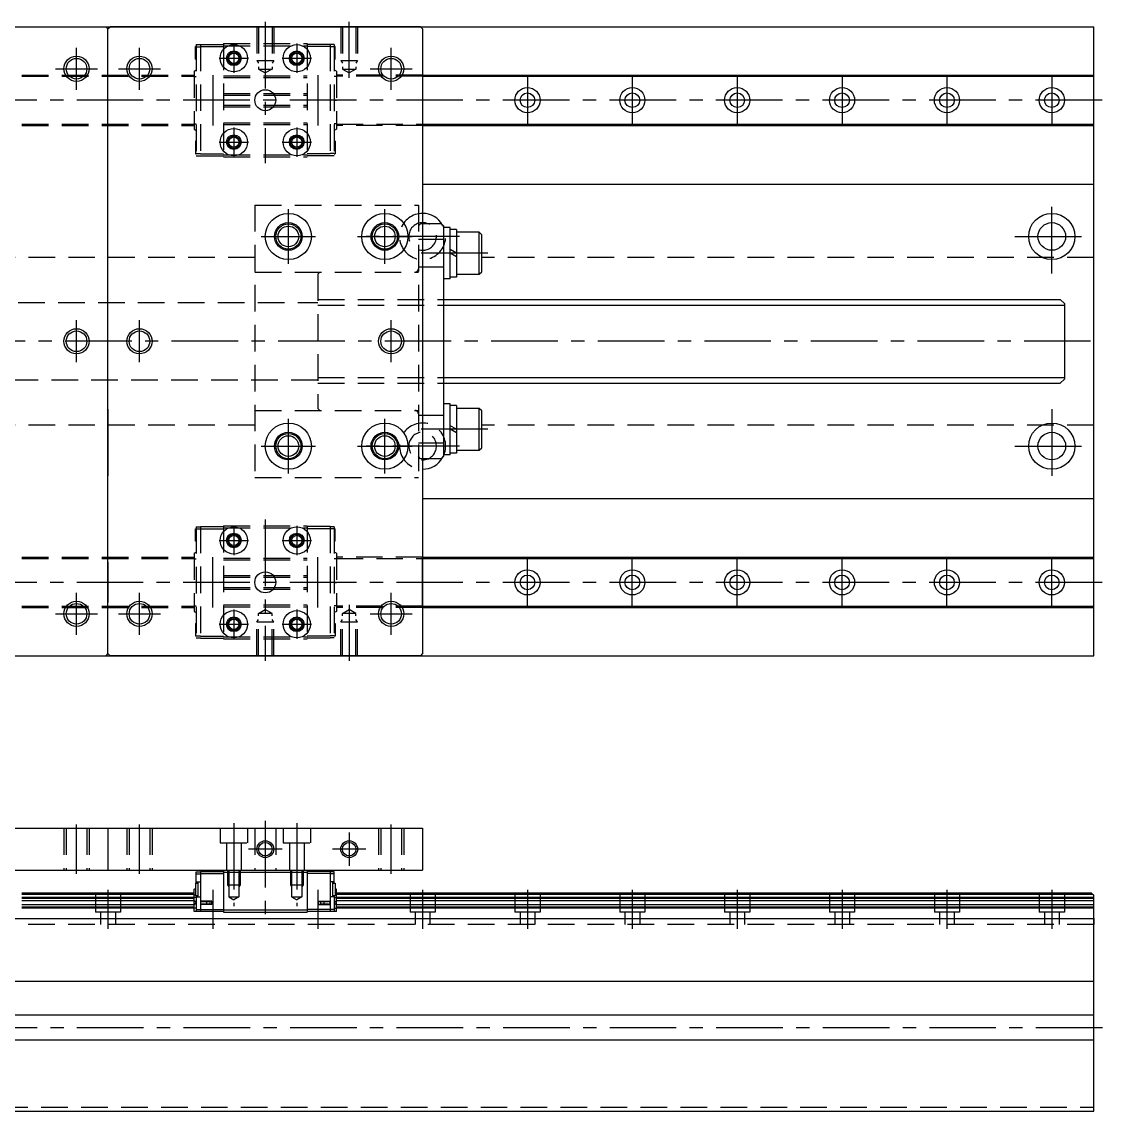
# Model space of a CAD drawing. Extents: x -2 to 827, y -8 to 277.
# Drawn here: x 568.3 to 826.6, y 17.5 to 277.3 of the extents above; entities that cross this region are included whole.
import ezdxf

# ---------------------------------------------------------------- set-up
doc = ezdxf.new("R2010")
doc.units = 0
doc.header["$LTSCALE"] = 0.5
doc.linetypes.add('CENTER', pattern=[50.8, 31.75, -6.35, 6.35, -6.35])
doc.linetypes.add('DASHED', pattern=[19.05, 12.7, -6.35])
for name, color, linetype in [('MSM_CENTER', 1, 'CENTER'), ('MSM_CONTINUOUS', 7, 'CONTINUOUS'), ('MSM_DASHED', 4, 'DASHED'), ('MSM_NARROW', 5, 'CONTINUOUS')]:
    doc.layers.add(name, color=color, linetype=linetype)

msp = doc.modelspace()

# ---------------------------------------------------------------- linework, layer by layer
at = {"layer": 'MSM_CENTER'}
for p, q in [((626.36, 277.34), (626.36, 243.64)), ((646.36, 264.01), (646.36, 277.34)), ((581.36, 261.14), (581.36, 271.14)), ((596.36, 261.14), (596.36, 271.14)), ((618.86, 272.14), (618.86, 265.14)), ((633.86, 272.14), (633.86, 265.14)), ((656.36, 261.14), (656.36, 271.14)), ((615.36, 268.64), (622.36, 268.64)), ((630.36, 268.64), (637.36, 268.64)), ((576.36, 266.14), (586.36, 266.14)), ((591.36, 266.14), (601.36, 266.14)), ((651.36, 266.14), (661.36, 266.14)), ((588.86, 253.84), (588.86, 263.44)), ((613.86, 264.64), (613.86, 252.64)), ((638.86, 264.64), (638.86, 252.64)), ((663.86, 264.64), (663.86, 252.64)), ((688.86, 264.64), (688.86, 252.64)), ((713.86, 264.64), (713.86, 252.64)), ((738.86, 264.64), (738.86, 252.64)), ((763.86, 264.64), (763.86, 252.64)), ((788.86, 264.64), (788.86, 252.64)), ((813.86, 264.64), (813.86, 252.64)), ((825.88, 258.64), (349.83, 258.64)), ((618.86, 252.14), (618.86, 245.14)), ((633.86, 252.14), (633.86, 245.14)), ((615.36, 248.64), (622.36, 248.64)), ((630.36, 248.64), (637.36, 248.64)), ((588.86, 217.34), (588.86, 234.94)), ((813.86, 217.34), (813.86, 234.94)), ((631.86, 219.64), (631.86, 232.64)), ((654.86, 219.64), (654.86, 232.64)), ((625.36, 226.14), (638.36, 226.14)), ((648.36, 226.14), (661.36, 226.14)), ((672.66, 226.14), (648.36, 226.14)), ((805.06, 226.14), (822.66, 226.14)), ((679.38, 222.14), (660.86, 222.14)), ((581.36, 196.14), (581.36, 206.14)), ((596.36, 196.14), (596.36, 206.14)), ((656.36, 196.14), (656.36, 206.14)), ((823.11, 201.14), (236.86, 201.14)), ((588.86, 184.94), (588.86, 167.34)), ((813.86, 184.94), (813.86, 167.34)), ((631.86, 169.64), (631.86, 182.64)), ((654.86, 169.64), (654.86, 182.64)), ((679.38, 180.14), (660.86, 180.14)), ((625.36, 176.14), (638.36, 176.14)), ((648.36, 176.14), (661.36, 176.14)), ((672.66, 176.14), (648.36, 176.14)), ((805.06, 176.14), (822.66, 176.14)), ((626.36, 158.64), (626.36, 124.93)), ((618.86, 157.14), (618.86, 150.14)), ((633.86, 157.14), (633.86, 150.14)), ((615.36, 153.64), (622.36, 153.64)), ((630.36, 153.64), (637.36, 153.64)), ((588.86, 148.44), (588.86, 138.84)), ((613.86, 137.64), (613.86, 149.64)), ((638.86, 137.64), (638.86, 149.64)), ((663.86, 137.64), (663.86, 149.64)), ((688.86, 137.64), (688.86, 149.64)), ((713.86, 137.64), (713.86, 149.64)), ((738.86, 137.64), (738.86, 149.64)), ((763.86, 137.64), (763.86, 149.64)), ((788.86, 137.64), (788.86, 149.64)), ((813.86, 137.64), (813.86, 149.64)), ((825.88, 143.64), (349.83, 143.64)), ((581.36, 131.14), (581.36, 141.14)), ((596.36, 131.14), (596.36, 141.14)), ((656.36, 131.14), (656.36, 141.14)), ((646.36, 138.27), (646.36, 124.93)), ((576.36, 136.14), (586.36, 136.14)), ((591.36, 136.14), (601.36, 136.14)), ((618.86, 137.14), (618.86, 130.14)), ((633.86, 137.14), (633.86, 130.14)), ((651.36, 136.14), (661.36, 136.14)), ((615.36, 133.64), (622.36, 133.64)), ((630.36, 133.64), (637.36, 133.64)), ((581.36, 74.12), (581.36, 85.88)), ((596.36, 74.12), (596.36, 85.88)), ((618.86, 86.23), (618.86, 66.42)), ((626.36, 86.75), (626.36, 63.5)), ((633.86, 86.23), (633.86, 66.42)), ((656.36, 74.12), (656.36, 85.88)), ((646.36, 84), (646.36, 76)), ((630.36, 80), (622.36, 80)), ((650.36, 80), (642.36, 80)), ((588.86, 70.32), (588.86, 60.98)), ((613.86, 70.32), (613.86, 60.98)), ((638.86, 70.32), (638.86, 60.98)), ((663.86, 70.32), (663.86, 60.98)), ((688.86, 70.32), (688.86, 60.98)), ((713.86, 70.32), (713.86, 60.98)), ((738.86, 70.32), (738.86, 60.98)), ((763.86, 70.32), (763.86, 60.98)), ((788.86, 70.32), (788.86, 60.98)), ((813.86, 70.32), (813.86, 60.98)), ((352.87, 37.5), (826.59, 37.5))]:
    msp.add_line(p, q, dxfattribs=at)
at = {"layer": 'MSM_CONTINUOUS'}
for p, q in [((343.86, 276.14), (823.86, 276.14)), ((514.36, 276.14), (588.36, 276.14)), ((588.86, 275.64), (588.36, 276.14)), ((588.86, 275.64), (589.36, 276.14)), ((588.86, 126.64), (588.86, 275.64)), ((663.36, 276.14), (589.36, 276.14)), ((663.86, 275.64), (663.36, 276.14)), ((663.86, 275.64), (663.86, 126.64)), ((823.86, 126.14), (823.86, 276.14)), ((663.86, 264.64), (823.86, 264.64)), ((663.86, 264.34), (823.86, 264.34)), ((663.86, 252.94), (823.86, 252.94)), ((663.86, 252.64), (823.86, 252.64)), ((663.86, 238.64), (823.86, 238.64)), ((668.36, 229.14), (663.86, 229.14)), ((668.36, 229.14), (668.86, 228.64)), ((668.86, 228.64), (668.86, 173.64)), ((670.46, 228.24), (668.86, 228.24)), ((670.46, 216.04), (670.46, 228.24)), ((671.96, 227.84), (670.46, 227.84)), ((671.96, 227.84), (671.96, 216.44)), ((677.36, 227.14), (671.96, 227.14)), ((677.96, 226.54), (677.36, 227.14)), ((677.36, 217.14), (677.36, 227.14)), ((677.96, 217.74), (677.96, 226.54)), ((671.96, 222.14), (670.46, 223)), ((671.96, 221.27), (670.46, 222.14)), ((670.46, 216.04), (668.86, 216.04)), ((671.96, 216.44), (670.46, 216.44)), ((671.96, 217.14), (677.36, 217.14)), ((677.36, 217.14), (677.96, 217.74)), ((668.86, 211.14), (815.86, 211.14)), ((815.86, 211.14), (816.86, 210.14)), ((816.86, 210.14), (816.86, 192.14)), ((668.86, 191.14), (815.86, 191.14)), ((816.86, 192.14), (815.86, 191.14)), ((670.46, 186.24), (668.86, 186.24)), ((670.46, 174.04), (670.46, 186.24)), ((671.96, 185.84), (670.46, 185.84)), ((671.96, 185.84), (671.96, 174.44)), ((677.36, 185.14), (671.96, 185.14)), ((677.96, 184.54), (677.36, 185.14)), ((677.36, 175.14), (677.36, 185.14)), ((677.96, 175.74), (677.96, 184.54)), ((671.96, 180.14), (670.46, 181)), ((671.96, 179.27), (670.46, 180.14)), ((671.96, 174.44), (670.46, 174.44)), ((671.96, 175.14), (677.36, 175.14)), ((677.36, 175.14), (677.96, 175.74)), ((668.36, 173.14), (663.86, 173.14)), ((668.36, 173.14), (668.86, 173.64)), ((670.46, 174.04), (668.86, 174.04)), ((663.86, 163.64), (823.86, 163.64)), ((663.86, 149.64), (823.86, 149.64)), ((663.86, 149.34), (823.86, 149.34)), ((663.86, 137.94), (823.86, 137.94)), ((663.86, 137.64), (823.86, 137.64)), ((343.86, 126.14), (823.86, 126.14)), ((514.36, 126.14), (588.36, 126.14)), ((588.86, 126.64), (588.36, 126.14)), ((588.86, 126.64), (589.36, 126.14)), ((663.36, 126.14), (589.36, 126.14)), ((663.86, 126.64), (663.36, 126.14)), ((513.86, 85), (663.86, 85)), ((588.86, 85), (588.86, 75)), ((663.86, 85), (663.86, 75)), ((513.86, 75), (663.86, 75)), ((609.91, 71.9), (609.91, 74.6)), ((609.91, 74.6), (610.91, 74.6)), ((609.91, 74.1), (610.91, 74.1)), ((610.91, 74.7), (610.91, 65.1)), ((610.91, 74.7), (616.41, 74.7)), ((610.91, 74.2), (616.41, 74.2)), ((616.41, 75), (616.41, 65)), ((616.41, 74.5), (636.31, 74.5)), ((636.31, 75), (636.31, 65)), ((641.81, 74.7), (636.31, 74.7)), ((641.81, 74.2), (636.31, 74.2)), ((641.81, 74.7), (641.81, 65.1)), ((642.81, 74.6), (641.81, 74.6)), ((642.81, 74.1), (641.81, 74.1)), ((642.81, 71.9), (642.81, 74.6)), ((609.41, 70.43), (609.71, 70.61)), ((609.41, 65.1), (609.41, 70.43)), ((609.71, 71.9), (610.31, 71.9)), ((609.71, 71.9), (609.71, 68.9)), ((609.91, 72.2), (610.91, 72.2)), ((610.31, 72.2), (610.31, 68.6)), ((642.81, 72.2), (641.81, 72.2)), ((642.41, 72.2), (642.41, 68.6)), ((642.41, 71.9), (643.01, 71.9)), ((643.01, 71.9), (643.01, 68.9)), ((643.31, 70.43), (643.01, 70.61)), ((643.31, 65.1), (643.31, 70.43)), ((609.41, 69.5), (568.31, 69.5)), ((609.41, 69.2), (568.31, 69.2)), ((609.41, 68.46), (568.31, 68.46)), ((609.41, 68.25), (568.31, 68.25)), ((609.41, 67.7), (568.31, 67.7)), ((609.41, 69.13), (609.71, 69.13)), ((609.91, 68.51), (609.41, 68.51)), ((609.91, 67.38), (609.41, 67.64)), ((610.31, 68.9), (609.71, 68.9)), ((609.91, 68.9), (609.91, 65.1)), ((609.91, 68.6), (610.91, 68.6)), ((613.61, 67.6), (610.91, 67.6)), ((611.71, 67.55), (611.71, 67.6)), ((612.17, 67.55), (612.17, 67.6)), ((613.61, 66.8), (613.61, 67.6)), ((639.11, 67.6), (641.81, 67.6)), ((639.11, 66.8), (639.11, 67.6)), ((640.55, 67.55), (640.55, 67.6)), ((641.01, 67.55), (641.01, 67.6)), ((642.81, 68.6), (641.81, 68.6)), ((643.01, 68.9), (642.41, 68.9)), ((642.81, 68.9), (642.81, 65.1)), ((642.81, 68.51), (643.31, 68.51)), ((642.81, 67.38), (643.31, 67.64)), ((643.31, 69.13), (643.01, 69.13)), ((823.36, 69.5), (643.31, 69.5)), ((823.66, 69.2), (643.31, 69.2)), ((823.86, 68.46), (643.31, 68.46)), ((823.86, 68.25), (643.31, 68.25)), ((823.86, 67.7), (643.31, 67.7)), ((823.36, 69.5), (823.86, 69)), ((823.86, 17.5), (823.86, 69)), ((609.41, 66.7), (568.31, 66.7)), ((609.41, 66.15), (568.31, 66.15)), ((609.41, 65.94), (568.31, 65.94)), ((609.91, 67.29), (609.41, 67.55)), ((609.91, 67.11), (609.41, 66.85)), ((609.91, 67.02), (609.41, 66.76)), ((609.91, 65.89), (609.41, 65.89)), ((616.41, 65.1), (609.41, 65.1)), ((609.91, 67.11), (609.91, 67.11)), ((609.91, 65.6), (616.41, 65.6)), ((613.61, 66.8), (610.91, 66.8)), ((611.26, 67.55), (613.11, 67.55)), ((613.11, 66.85), (611.26, 66.85)), ((611.71, 66.8), (611.71, 66.85)), ((612.17, 66.8), (612.17, 66.85)), ((612.31, 67.55), (612.31, 66.85)), ((613.11, 67.55), (613.11, 66.85)), ((616.41, 65.5), (636.31, 65.5)), ((616.41, 65), (636.31, 65)), ((642.81, 65.6), (636.31, 65.6)), ((643.31, 65.1), (636.31, 65.1)), ((639.11, 66.8), (641.81, 66.8)), ((639.61, 66.85), (639.61, 67.55)), ((639.61, 67.55), (641.46, 67.55)), ((641.46, 66.85), (639.61, 66.85)), ((640.41, 66.85), (640.41, 67.55)), ((640.55, 66.8), (640.55, 66.85)), ((641.01, 66.8), (641.01, 66.85)), ((642.81, 67.29), (643.31, 67.55)), ((642.81, 67.11), (642.81, 67.11)), ((642.81, 67.11), (643.31, 66.85)), ((642.81, 67.02), (643.31, 66.76)), ((642.81, 65.89), (643.31, 65.89)), ((823.86, 66.7), (643.31, 66.7)), ((823.86, 66.15), (643.31, 66.15)), ((823.86, 65.94), (643.31, 65.94)), ((353.86, 63.5), (823.86, 63.5)), ((353.86, 48.5), (823.86, 48.5)), ((353.86, 40.5), (823.86, 40.5)), ((353.86, 34.5), (823.86, 34.5)), ((353.86, 17.5), (823.86, 17.5))]:
    msp.add_line(p, q, dxfattribs=at)
for centre, radius in [((618.86, 268.64), 3.25), ((618.86, 268.64), 1.75), ((633.86, 268.64), 3.25), ((633.86, 268.64), 1.75), ((581.36, 266.14), 2.46), ((596.36, 266.14), 2.46), ((618.86, 268.64), 1.23), ((633.86, 268.64), 1.23), ((656.36, 266.14), 2.46), ((626.36, 258.64), 2.5), ((688.86, 258.64), 3), ((688.86, 258.64), 1.75), ((713.86, 258.64), 3), ((713.86, 258.64), 1.75), ((738.86, 258.64), 3), ((738.86, 258.64), 1.75), ((763.86, 258.64), 3), ((763.86, 258.64), 1.75), ((788.86, 258.64), 3), ((788.86, 258.64), 1.75), ((813.86, 258.64), 3), ((813.86, 258.64), 1.75), ((618.86, 248.64), 3.25), ((618.86, 248.64), 1.75), ((618.86, 248.64), 1.23), ((633.86, 248.64), 3.25), ((633.86, 248.64), 1.75), ((633.86, 248.64), 1.23), ((631.86, 226.14), 5.5), ((654.86, 226.14), 5.5), ((813.86, 226.14), 5.5), ((631.86, 226.14), 3.3), ((654.86, 226.14), 3.3), ((813.86, 226.14), 3.3), ((631.86, 226.14), 2.46), ((654.86, 226.14), 2.46), ((581.36, 201.14), 2.46), ((596.36, 201.14), 2.46), ((656.36, 201.14), 2.46), ((631.86, 176.14), 5.5), ((631.86, 176.14), 3.3), ((654.86, 176.14), 5.5), ((654.86, 176.14), 3.3), ((813.86, 176.14), 5.5), ((813.86, 176.14), 3.3), ((631.86, 176.14), 2.46), ((654.86, 176.14), 2.46), ((618.86, 153.64), 3.25), ((633.86, 153.64), 3.25), ((618.86, 153.64), 1.75), ((618.86, 153.64), 1.23), ((633.86, 153.64), 1.75), ((633.86, 153.64), 1.23), ((626.36, 143.64), 2.5), ((688.86, 143.64), 3), ((713.86, 143.64), 3), ((738.86, 143.64), 3), ((763.86, 143.64), 3), ((788.86, 143.64), 3), ((813.86, 143.64), 3), ((688.86, 143.64), 1.75), ((713.86, 143.64), 1.75), ((738.86, 143.64), 1.75), ((763.86, 143.64), 1.75), ((788.86, 143.64), 1.75), ((813.86, 143.64), 1.75), ((581.36, 136.14), 2.46), ((596.36, 136.14), 2.46), ((656.36, 136.14), 2.46), ((618.86, 133.64), 3.25), ((618.86, 133.64), 1.75), ((633.86, 133.64), 3.25), ((633.86, 133.64), 1.75), ((618.86, 133.64), 1.23), ((633.86, 133.64), 1.23), ((626.36, 80), 1.62), ((646.36, 80), 1.62)]:
    msp.add_circle(centre, radius, dxfattribs=at)
for centre, radius, start, end in [((663.86, 226.14), 5.5, 29.6305, 90), ((663.86, 226.14), 3.3, 65.38, 90), ((663.86, 226.14), 5.5, 22.4464, 24.62), ((663.86, 176.14), 5.5, 270, 330.3695), ((663.86, 176.14), 3.3, 270, 294.62), ((663.86, 176.14), 5.5, 335.38, 337.5536), ((611.26, 67.2), 0.35, 90, 270), ((641.46, 67.2), 0.35, 270, 90)]:
    msp.add_arc(centre, radius, start, end, dxfattribs=at)
at = {"layer": 'MSM_DASHED'}
for p, q in [((624.36, 276.14), (624.36, 268.14)), ((624.74, 276.14), (624.74, 266.07)), ((627.98, 276.14), (627.98, 266.07)), ((628.36, 276.14), (628.36, 268.14)), ((644.36, 276.14), (644.36, 268.14)), ((644.74, 276.14), (644.74, 266.07)), ((647.98, 276.14), (647.98, 266.07)), ((648.36, 276.14), (648.36, 268.14)), ((609.91, 271.44), (609.71, 271.44)), ((609.71, 268.44), (609.71, 271.44)), ((609.91, 271.89), (610.91, 271.89)), ((609.91, 271.89), (609.91, 245.39)), ((609.91, 271.39), (610.91, 271.39)), ((610.91, 271.94), (616.41, 271.94)), ((610.91, 271.94), (610.91, 245.34)), ((610.91, 271.44), (616.41, 271.44)), ((616.41, 272.14), (636.31, 272.14)), ((616.41, 272.14), (616.41, 245.14)), ((616.41, 271.64), (636.31, 271.64)), ((636.31, 272.14), (636.31, 245.14)), ((641.81, 271.94), (636.31, 271.94)), ((641.81, 271.44), (636.31, 271.44)), ((641.81, 271.94), (641.81, 245.34)), ((642.81, 271.89), (641.81, 271.89)), ((642.81, 271.39), (641.81, 271.39)), ((642.81, 271.89), (642.81, 245.39)), ((643.01, 271.44), (642.81, 271.44)), ((643.01, 268.44), (643.01, 271.44)), ((609.71, 268.44), (609.91, 268.44)), ((624.36, 268.14), (628.36, 268.14)), ((624.36, 268.14), (624.74, 267.48)), ((628.36, 268.14), (627.98, 267.48)), ((642.81, 268.44), (643.01, 268.44)), ((644.36, 268.14), (648.36, 268.14)), ((644.36, 268.14), (644.74, 267.48)), ((648.36, 268.14), (647.98, 267.48)), ((609.41, 265.57), (609.91, 265.87)), ((609.41, 265.57), (609.41, 251.71)), ((624.74, 266.07), (627.98, 266.07)), ((624.74, 266.07), (626.36, 265.14)), ((627.98, 266.07), (626.36, 265.14)), ((643.31, 265.57), (642.81, 265.87)), ((643.31, 265.57), (643.31, 251.71)), ((644.74, 266.07), (647.98, 266.07)), ((644.74, 266.07), (646.36, 265.14)), ((647.98, 266.07), (646.36, 265.14)), ((568.31, 264.64), (609.41, 264.64)), ((568.31, 264.34), (609.41, 264.34)), ((609.41, 264.27), (609.91, 264.27)), ((616.41, 264.44), (636.31, 264.44)), ((616.41, 264.04), (636.31, 264.04)), ((643.31, 264.27), (642.81, 264.27)), ((663.86, 264.64), (643.31, 264.64)), ((663.86, 264.34), (643.31, 264.34)), ((616.41, 260.24), (636.31, 260.24)), ((609.91, 258.64), (609.41, 258.64)), ((616.41, 259.84), (636.31, 259.84)), ((616.41, 257.44), (636.31, 257.44)), ((642.81, 258.64), (643.31, 258.64)), ((616.41, 257.04), (636.31, 257.04)), ((568.31, 252.94), (609.41, 252.94)), ((568.31, 252.64), (609.41, 252.64)), ((609.41, 253.01), (609.91, 253.01)), ((616.41, 253.24), (636.31, 253.24)), ((616.41, 252.84), (636.31, 252.84)), ((643.31, 253.01), (642.81, 253.01)), ((643.31, 252.94), (663.86, 252.94)), ((663.86, 252.64), (643.31, 252.64)), ((609.41, 251.71), (609.91, 251.41)), ((643.31, 251.71), (642.81, 251.41)), ((609.91, 248.84), (609.71, 248.84)), ((609.71, 248.84), (609.71, 245.84)), ((643.01, 248.84), (642.81, 248.84)), ((643.01, 248.84), (643.01, 245.84)), ((609.71, 245.84), (609.91, 245.84)), ((609.91, 245.89), (610.91, 245.89)), ((609.91, 245.39), (610.91, 245.39)), ((610.91, 245.84), (616.41, 245.84)), ((610.91, 245.34), (616.41, 245.34)), ((616.41, 245.64), (636.31, 245.64)), ((616.41, 245.14), (636.31, 245.14)), ((641.81, 245.84), (636.31, 245.84)), ((641.81, 245.34), (636.31, 245.34)), ((642.81, 245.89), (641.81, 245.89)), ((642.81, 245.39), (641.81, 245.39)), ((642.81, 245.84), (643.01, 245.84)), ((623.86, 233.64), (623.86, 168.64)), ((623.86, 233.64), (662.86, 233.64)), ((662.86, 233.64), (662.86, 168.64)), ((663.36, 229.14), (662.86, 228.64)), ((663.86, 229.14), (663.36, 229.14)), ((668.86, 225.44), (662.86, 225.44)), ((623.86, 221.14), (553.86, 221.14)), ((823.86, 221.14), (677.96, 221.14)), ((668.86, 218.84), (662.86, 218.84)), ((623.86, 217.64), (662.86, 217.64)), ((639.36, 217.64), (638.86, 217.14)), ((638.86, 217.14), (638.86, 185.14)), ((638.86, 211.14), (668.86, 211.14)), ((538.86, 210.39), (638.86, 210.39)), ((638.86, 209.78), (668.86, 209.78)), ((638.86, 192.49), (668.86, 192.49)), ((638.86, 191.89), (538.86, 191.89)), ((638.86, 191.14), (668.86, 191.14)), ((623.86, 184.64), (662.86, 184.64)), ((638.86, 185.14), (639.36, 184.64)), ((668.86, 183.44), (662.86, 183.44)), ((623.86, 181.14), (553.86, 181.14)), ((823.86, 181.14), (677.96, 181.14)), ((668.86, 176.84), (662.86, 176.84)), ((663.36, 173.14), (662.86, 173.64)), ((663.86, 173.14), (663.36, 173.14)), ((623.86, 168.64), (662.86, 168.64)), ((609.71, 156.44), (609.91, 156.44)), ((609.71, 153.44), (609.71, 156.44)), ((609.91, 156.89), (609.91, 130.39)), ((609.91, 156.89), (610.91, 156.89)), ((609.91, 156.39), (610.91, 156.39)), ((610.91, 156.94), (610.91, 130.34)), ((610.91, 156.94), (616.41, 156.94)), ((610.91, 156.44), (616.41, 156.44)), ((616.41, 157.14), (636.31, 157.14)), ((616.41, 157.14), (616.41, 130.14)), ((616.41, 156.64), (636.31, 156.64)), ((636.31, 157.14), (636.31, 130.14)), ((641.81, 156.94), (636.31, 156.94)), ((641.81, 156.44), (636.31, 156.44)), ((641.81, 156.94), (641.81, 130.34)), ((642.81, 156.89), (641.81, 156.89)), ((642.81, 156.39), (641.81, 156.39)), ((642.81, 156.89), (642.81, 130.39)), ((642.81, 156.44), (643.01, 156.44)), ((643.01, 153.44), (643.01, 156.44)), ((609.91, 153.44), (609.71, 153.44)), ((643.01, 153.44), (642.81, 153.44)), ((609.41, 150.57), (609.91, 150.87)), ((643.31, 150.57), (642.81, 150.87)), ((568.31, 149.64), (609.41, 149.64)), ((568.31, 149.34), (609.41, 149.34)), ((609.41, 150.57), (609.41, 136.71)), ((609.41, 149.27), (609.91, 149.27)), ((616.41, 149.44), (636.31, 149.44)), ((616.41, 149.04), (636.31, 149.04)), ((643.31, 149.27), (642.81, 149.27)), ((643.31, 150.57), (643.31, 136.71)), ((663.86, 149.64), (643.31, 149.64)), ((643.31, 149.34), (663.86, 149.34)), ((609.91, 143.64), (609.41, 143.64)), ((616.41, 145.24), (636.31, 145.24)), ((616.41, 144.84), (636.31, 144.84)), ((642.81, 143.64), (643.31, 143.64)), ((616.41, 142.44), (636.31, 142.44)), ((616.41, 142.04), (636.31, 142.04)), ((568.31, 137.94), (609.41, 137.94)), ((609.41, 138.01), (609.91, 138.01)), ((616.41, 138.24), (636.31, 138.24)), ((616.41, 137.84), (636.31, 137.84)), ((643.31, 138.01), (642.81, 138.01)), ((663.86, 137.94), (643.31, 137.94)), ((568.31, 137.64), (609.41, 137.64)), ((609.41, 136.71), (609.91, 136.41)), ((624.74, 136.2), (626.36, 137.14)), ((627.98, 136.2), (624.74, 136.2)), ((624.74, 126.14), (624.74, 136.2)), ((627.98, 136.2), (626.36, 137.14)), ((627.98, 126.14), (627.98, 136.2)), ((643.31, 136.71), (642.81, 136.41)), ((663.86, 137.64), (643.31, 137.64)), ((644.74, 136.2), (646.36, 137.14)), ((647.98, 136.2), (644.74, 136.2)), ((644.74, 126.14), (644.74, 136.2)), ((647.98, 136.2), (646.36, 137.14)), ((647.98, 126.14), (647.98, 136.2)), ((609.71, 133.84), (609.91, 133.84)), ((609.71, 133.84), (609.71, 130.84)), ((624.36, 134.14), (624.74, 134.79)), ((628.36, 134.14), (624.36, 134.14)), ((624.36, 126.14), (624.36, 134.14)), ((628.36, 134.14), (627.98, 134.79)), ((628.36, 126.14), (628.36, 134.14)), ((642.81, 133.84), (643.01, 133.84)), ((643.01, 133.84), (643.01, 130.84)), ((644.36, 134.14), (644.74, 134.79)), ((648.36, 134.14), (644.36, 134.14)), ((644.36, 126.14), (644.36, 134.14)), ((648.36, 134.14), (647.98, 134.79)), ((648.36, 126.14), (648.36, 134.14)), ((609.91, 130.84), (609.71, 130.84)), ((609.91, 130.89), (610.91, 130.89)), ((609.91, 130.39), (610.91, 130.39)), ((610.91, 130.84), (616.41, 130.84)), ((610.91, 130.34), (616.41, 130.34)), ((616.41, 130.64), (636.31, 130.64)), ((616.41, 130.14), (636.31, 130.14)), ((641.81, 130.84), (636.31, 130.84)), ((641.81, 130.34), (636.31, 130.34)), ((642.81, 130.89), (641.81, 130.89)), ((642.81, 130.39), (641.81, 130.39)), ((643.01, 130.84), (642.81, 130.84)), ((578.36, 85), (578.36, 75)), ((578.9, 85), (578.9, 75)), ((583.82, 85), (583.82, 75)), ((584.36, 85), (584.36, 75)), ((593.36, 85), (593.36, 75)), ((593.9, 85), (593.9, 75)), ((598.82, 85), (598.82, 75)), ((599.36, 85), (599.36, 75)), ((615.61, 85), (615.61, 81.5)), ((622.11, 85), (622.11, 81.5)), ((623.86, 85), (623.86, 75)), ((628.86, 85), (628.86, 75)), ((630.61, 85), (630.61, 81.5)), ((637.11, 85), (637.11, 81.5)), ((653.36, 85), (653.36, 75)), ((653.9, 85), (653.9, 75)), ((658.82, 85), (658.82, 75)), ((659.36, 85), (659.36, 75)), ((615.61, 81.5), (622.11, 81.5)), ((617.11, 81.5), (617.11, 75)), ((620.61, 81.5), (620.61, 75)), ((630.61, 81.5), (637.11, 81.5)), ((632.11, 81.5), (632.11, 75)), ((635.61, 81.5), (635.61, 75)), ((617.36, 75), (617.36, 71.5)), ((617.63, 75), (617.63, 68.63)), ((620.09, 75), (620.09, 68.63)), ((620.36, 75), (620.36, 71.5)), ((632.36, 75), (632.36, 71.5)), ((632.63, 75), (632.63, 68.63)), ((635.09, 75), (635.09, 68.63)), ((635.36, 75), (635.36, 71.5)), ((617.36, 71.5), (617.63, 71.03)), ((617.36, 71.5), (620.36, 71.5)), ((620.36, 71.5), (620.09, 71.03)), ((632.36, 71.5), (632.63, 71.03)), ((632.36, 71.5), (635.36, 71.5)), ((635.36, 71.5), (635.09, 71.03)), ((585.86, 69.5), (585.86, 65)), ((591.86, 69.5), (591.86, 65)), ((617.63, 68.63), (620.09, 68.63)), ((617.63, 68.63), (618.86, 67.92)), ((620.09, 68.63), (618.86, 67.92)), ((632.63, 68.63), (635.09, 68.63)), ((632.63, 68.63), (633.86, 67.92)), ((635.09, 68.63), (633.86, 67.92)), ((660.86, 69.5), (660.86, 65)), ((666.86, 69.5), (666.86, 65)), ((685.86, 69.5), (685.86, 65)), ((691.86, 69.5), (691.86, 65)), ((710.86, 69.5), (710.86, 65)), ((716.86, 69.5), (716.86, 65)), ((735.86, 69.5), (735.86, 65)), ((741.86, 69.5), (741.86, 65)), ((760.86, 69.5), (760.86, 65)), ((766.86, 69.5), (766.86, 65)), ((785.86, 69.5), (785.86, 65)), ((791.86, 69.5), (791.86, 65)), ((810.86, 69.5), (810.86, 65)), ((816.86, 69.5), (816.86, 65)), ((591.86, 65), (585.86, 65)), ((587.11, 65), (587.11, 62)), ((590.61, 65), (590.61, 62)), ((666.86, 65), (660.86, 65)), ((662.11, 65), (662.11, 62)), ((665.61, 65), (665.61, 62)), ((691.86, 65), (685.86, 65)), ((687.11, 65), (687.11, 62)), ((690.61, 65), (690.61, 62)), ((716.86, 65), (710.86, 65)), ((712.11, 65), (712.11, 62)), ((715.61, 65), (715.61, 62)), ((741.86, 65), (735.86, 65)), ((737.11, 65), (737.11, 62)), ((740.61, 65), (740.61, 62)), ((766.86, 65), (760.86, 65)), ((762.11, 65), (762.11, 62)), ((765.61, 65), (765.61, 62)), ((791.86, 65), (785.86, 65)), ((787.11, 65), (787.11, 62)), ((790.61, 65), (790.61, 62)), ((816.86, 65), (810.86, 65)), ((812.11, 65), (812.11, 62)), ((815.61, 65), (815.61, 62)), ((823.86, 63.5), (823.86, 62)), ((823.86, 62), (353.86, 62)), ((353.86, 18.5), (823.86, 18.5))]:
    msp.add_line(p, q, dxfattribs=at)
for centre, radius, start, end in [((663.86, 226.14), 5.5, 90, 22.4464), ((663.86, 226.14), 3.3, 90, 65.38), ((663.86, 226.14), 5.5, 24.62, 29.6305), ((662.06, 218.44), 0.8, 270, 0), ((662.06, 183.84), 0.8, 0, 90), ((663.86, 176.14), 5.5, 337.5536, 270), ((663.86, 176.14), 3.3, 294.62, 270), ((663.86, 176.14), 5.5, 330.3695, 335.38)]:
    msp.add_arc(centre, radius, start, end, dxfattribs=at)
at = {"layer": 'MSM_NARROW'}
for p, q in [((668.86, 209.78), (816.86, 209.78)), ((668.86, 192.49), (816.86, 192.49))]:
    msp.add_line(p, q, dxfattribs=at)
for centre, radius in [((581.36, 266.14), 3), ((596.36, 266.14), 3), ((618.86, 268.64), 1.5), ((633.86, 268.64), 1.5), ((656.36, 266.14), 3), ((618.86, 248.64), 1.5), ((633.86, 248.64), 1.5), ((631.86, 226.14), 3), ((654.86, 226.14), 3), ((581.36, 201.14), 3), ((596.36, 201.14), 3), ((656.36, 201.14), 3), ((631.86, 176.14), 3), ((654.86, 176.14), 3), ((618.86, 153.64), 1.5), ((633.86, 153.64), 1.5), ((581.36, 136.14), 3), ((596.36, 136.14), 3), ((656.36, 136.14), 3), ((618.86, 133.64), 1.5), ((633.86, 133.64), 1.5), ((626.36, 80), 2), ((646.36, 80), 2)]:
    msp.add_circle(centre, radius, dxfattribs=at)

doc.saveas('drawing.dxf')
